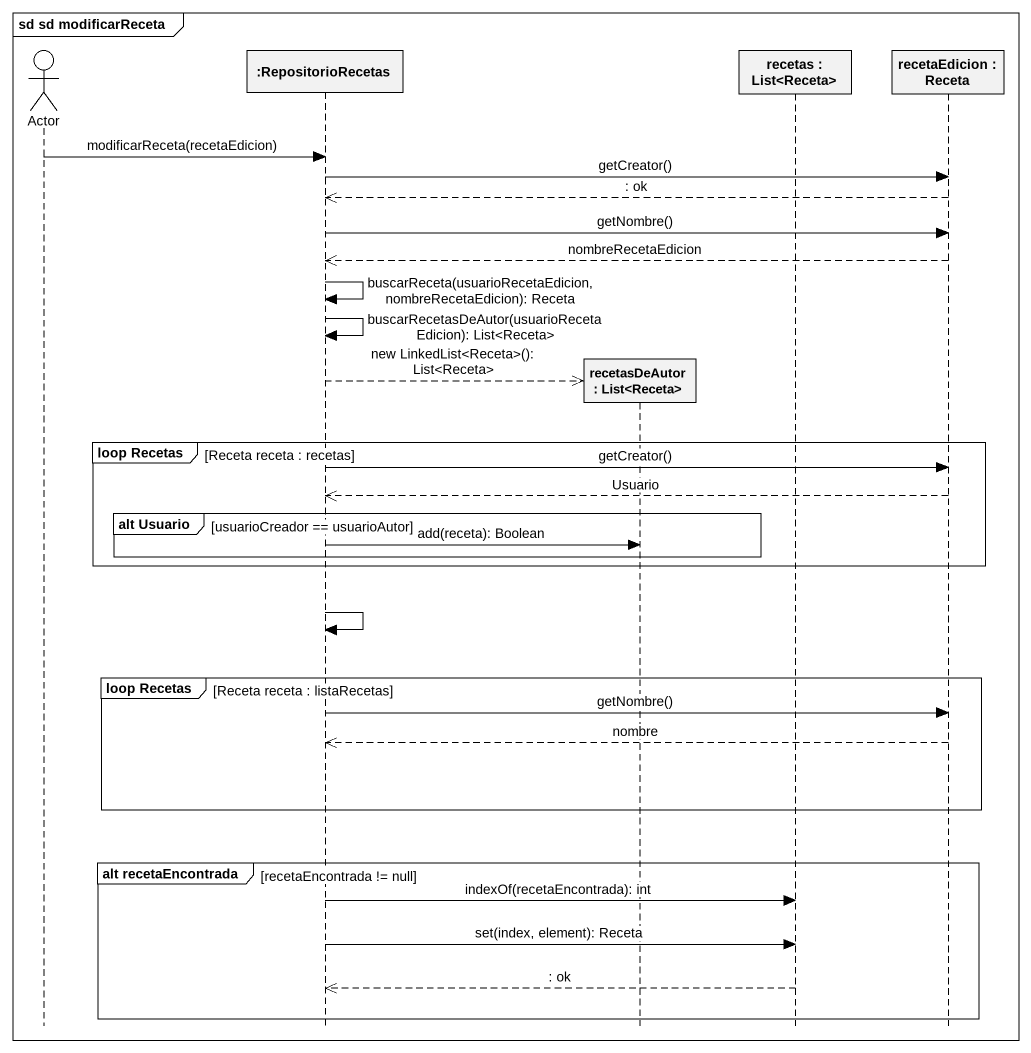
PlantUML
@startuml
mainframe sd sd modificarReceta
hide footbox
actor "Actor" as Actor_
participant ":RepositorioRecetas" as RepositorioRecetas
participant "recetasDeAutor : List<Receta>" as recetasDeAutor_List_Receta
participant "recetas : List<Receta>" as recetas_List_Receta
participant "recetaEdicion : Receta" as recetaEdicion_Receta

Actor_ -> RepositorioRecetas : modificarReceta(recetaEdicion)
RepositorioRecetas -> recetaEdicion_Receta : getCreator()
recetaEdicion_Receta -->> RepositorioRecetas : : ok
RepositorioRecetas -> recetaEdicion_Receta : getNombre()
recetaEdicion_Receta -->> RepositorioRecetas : nombreRecetaEdicion
RepositorioRecetas -> RepositorioRecetas : buscarReceta(usuarioRecetaEdicion, nombreRecetaEdicion): Receta
RepositorioRecetas -> RepositorioRecetas : buscarRecetasDeAutor(usuarioRecetaEdicion): List<Receta>
RepositorioRecetas -->> recetasDeAutor_List_Receta ** : new LinkedList<Receta>(): List<Receta>
group loop Recetas [Receta receta : recetas]
  RepositorioRecetas -> recetaEdicion_Receta : getCreator()
  recetaEdicion_Receta -->> RepositorioRecetas : Usuario
  group alt Usuario [usuarioCreador == usuarioAutor]
    RepositorioRecetas -> recetasDeAutor_List_Receta : add(receta): Boolean
  end
end
RepositorioRecetas -> RepositorioRecetas
group loop Recetas [Receta receta : listaRecetas]
  RepositorioRecetas -> recetaEdicion_Receta : getNombre()
  recetaEdicion_Receta -->> RepositorioRecetas : nombre
end
group alt recetaEncontrada [recetaEncontrada != null]
  RepositorioRecetas -> recetas_List_Receta : indexOf(recetaEncontrada): int
  RepositorioRecetas -> recetas_List_Receta : set(index, element): Receta
  recetas_List_Receta -->> RepositorioRecetas : : ok
end
@enduml
